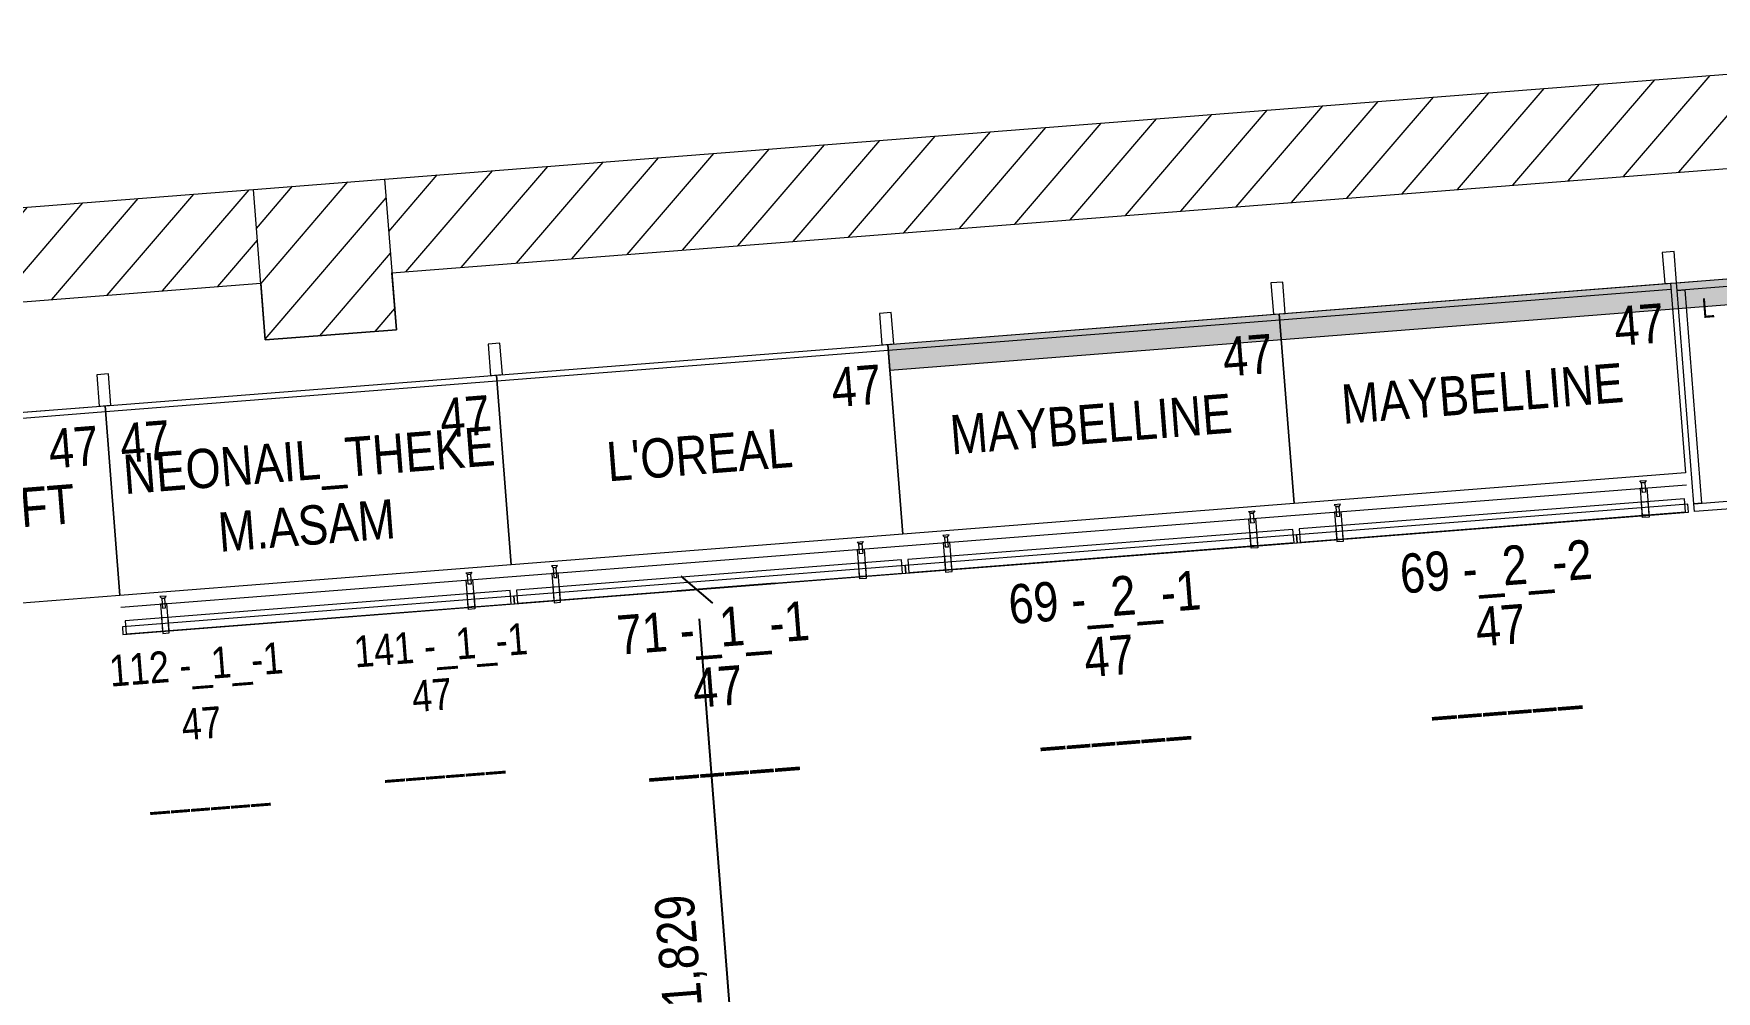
# Model space of a CAD drawing. Header units: millimetres. Extents: x 1954135 to 2038297, y 1349223 to 1397094.
# Drawn here: x 1983225 to 1987511, y 1383388 to 1385829 of the extents above; entities that cross this region are included whole.
import ezdxf
from ezdxf.enums import TextEntityAlignment as Align

# ---------------------------------------------------------------- set-up
doc = ezdxf.new("R2010")
doc.units = ezdxf.units.MM
doc.header["$MEASUREMENT"] = 0
doc.layers.get('Defpoints').update_dxf_attribs({"lineweight": 0})
for name, color, linetype, lineweight in [('01_Grundriss (Construction)', 7, 'Continuous', 0), ('10_Einrichtung', 7, 'Continuous', 0), ('10_Einrichtung (Construction)', 7, 'Continuous', 0), ('12_Deko', 7, 'Continuous', 0), ('20_Sortimentierung', 7, 'Continuous', 0), ('21_Modulnummer', 7, 'Continuous', 0), ('TXT Schrift allgemein', 7, 'Continuous', 13)]:
    doc.layers.add(name, color=color, linetype=linetype, lineweight=lineweight)
doc.styles.add('Rossmann', font='ARIALN.TTF', dxfattribs={"height": 100})
doc.styles.add('Style-Arial Narrow', font='ARIALN.TTF')
doc.dimstyles.new('Rossmann', dxfattribs={"dimtxt": 100, "dimasz": 75, "dimexe": 50, "dimexo": 0.0625, "dimgap": 50, "dimtad": 1, "dimdec": 3, "dimlfac": 0.001, "dimzin": 3, "dimtxsty": 'Rossmann', "dimcen": 0, "dimadec": 3, "dimazin": 0, "dimtfac": 1, "dimtdec": 0, "dimtofl": 0, "dimtmove": 0, "dimatfit": 1, "dimfxl": 200, "dimfxlon": 1, "dimfrac": 2, "dimtolj": 1, "dimtzin": 3, "dimarcsym": 0})

# ---------------------------------------------------------------- blocks, each defined once
blk = doc.blocks.new('_Oblique-1')
at = {"color": 0, "linetype": 'ByBlock', "lineweight": -2}
blk.add_line((0.5, 0.5), (-0.5, -0.5), dxfattribs=at)
blk = doc.blocks.new('*D373')
at = {"layer": '10_Einrichtung', "color": 0, "linetype": 'ByBlock', "lineweight": -2, "transparency": 16777216}
for p, q in [((1985113.7, 1384427.5), (1984864.5, 1384408)), ((1985256.4, 1382604.1), (1985007.2, 1382584.5))]:
    blk.add_line(p, q, dxfattribs=at)
at = {"layer": '10_Einrichtung', "color": 0, "linetype": 'Continuous', "lineweight": -2, "transparency": 16777216}
blk.add_line((1984920.2, 1384337.1), (1985051.2, 1382663.2), dxfattribs=at)
at = {"layer": 'Defpoints', "color": 0, "linetype": 'Continuous', "lineweight": 0, "transparency": 16777216}
for p in [(1985446.6, 1384453.5), (1985460.6, 1382620), (1985057, 1382588.4)]:
    blk.add_point(p, dxfattribs=at)
at = {"layer": '10_Einrichtung', "color": 0, "linetype": 'Continuous', "lineweight": -2, "transparency": 16777216, "xscale": 75, "yscale": 75, "zscale": 75}
for p, rotation in [((1984914.3, 1384411.9), 94.47537400066294), ((1985057, 1382588.4), 274.475374000663)]:
    blk.add_blockref('_Oblique-1', p, dxfattribs=dict(at, rotation=rotation))
at = {"layer": '10_Einrichtung', "color": 0, "linetype": 'Continuous', "lineweight": 0, "transparency": 16777216, "insert": (1984875.9, 1383491.6), "char_height": 100, "attachment_point": 5, "rotation": 94.4754, "style": 'Style-Arial Narrow'}
blk.add_mtext('\\A1;1,829', dxfattribs=at)
blk = doc.blocks.new('*U1314')
at = {"layer": '10_Einrichtung', "color": 7, "linetype": 'Continuous', "lineweight": 0}
blk.add_line((-500, 187.5), (500, 187.5), dxfattribs=at)
at = {"layer": '10_Einrichtung', "color": 7, "linetype": 'Continuous', "lineweight": 0, "flags": 128}
for points in [[(-485, 282.5), (-515, 282.5), (-515, 202.5), (-485, 202.5)], [(515, 282.5), (485, 282.5), (485, 202.5), (515, 202.5)], [(-500, 202.5), (500, 202.5), (500, -282.5), (-500, -282.5)]]:
    blk.add_lwpolyline(points, close=True, dxfattribs=at)
at = {"layer": '10_Einrichtung (Construction)', "color": 3, "linetype": 'Continuous', "lineweight": 0}
for p, q in [((-500, 202.5), (-500, -282.5)), ((500, 202.5), (500, -282.5))]:
    blk.add_line(p, q, dxfattribs=at)
at = {"layer": '10_Einrichtung (Construction)', "color": 5, "linetype": 'Continuous', "lineweight": 0}
blk.add_line((-500, 202.5), (500, 202.5), dxfattribs=at)
at = {"layer": '10_Einrichtung', "color": 7, "linetype": 'Continuous', "lineweight": 0, "style": 'Rossmann'}
blk.add_text('47', height=100, dxfattribs=at).set_placement((411.7, 103.6), align=Align.MIDDLE_CENTER)
blk = doc.blocks.new('R1 47_180')
at = {"layer": '10_Einrichtung', "color": 7, "linetype": 'Continuous', "lineweight": 0}
blk.add_blockref('*U1314', (500, -242.5), dxfattribs=at)
blk = doc.blocks.new('I1 47_180')
at = {"layer": '10_Einrichtung', "color": 7, "linetype": 'Continuous', "lineweight": 0}
blk.add_blockref('R1 47_180', (0, 0), dxfattribs=at)
at = {"layer": '20_Sortimentierung', "color": 7, "linetype": 'Continuous', "lineweight": 0, "style": 'Style-Arial Narrow'}
blk.add_attdef('I1 47_180_0', text='', height=100, dxfattribs=at).set_placement((500, -282.5), align=Align.MIDDLE_CENTER)
at = {"layer": '21_Modulnummer', "color": 7, "linetype": 'Continuous', "lineweight": 0, "insert": (500, -575), "char_height": 100, "attachment_point": 2, "line_spacing_factor": 0.6, "style": 'Style-Arial Narrow'}
blk.add_mtext('54 -_4_-1', dxfattribs=at)
at = {"layer": '21_Modulnummer', "color": 251, "linetype": 'Continuous', "lineweight": 0, "style": 'Style-Arial Narrow'}
blk.add_attdef('I1 47_180_0', text='', height=100, dxfattribs=at).set_placement((500, -725), align=Align.TOP_CENTER)
at = {"layer": '21_Modulnummer', "color": 5, "linetype": 'Continuous', "lineweight": 0, "style": 'Style-Arial Narrow'}
blk.add_attdef('I1 47_180_0', text='', height=100, dxfattribs=at).set_placement((500, -875), align=Align.TOP_CENTER)
blk = doc.blocks.new('*U1374')
at = {"layer": '10_Einrichtung', "color": 7, "linetype": 'Continuous', "lineweight": 0}
blk.add_line((-500, 187.5), (500, 187.5), dxfattribs=at)
at = {"layer": '10_Einrichtung', "color": 7, "linetype": 'Continuous', "lineweight": 0, "flags": 128}
for points in [[(-485, 282.5), (-515, 282.5), (-515, 202.5), (-485, 202.5)], [(515, 282.5), (485, 282.5), (485, 202.5), (515, 202.5)], [(-500, 202.5), (500, 202.5), (500, -282.5), (-500, -282.5)]]:
    blk.add_lwpolyline(points, close=True, dxfattribs=at)
at = {"layer": '10_Einrichtung (Construction)', "color": 3, "linetype": 'Continuous', "lineweight": 0}
for p, q in [((-500, 202.5), (-500, -282.5)), ((500, 202.5), (500, -282.5))]:
    blk.add_line(p, q, dxfattribs=at)
at = {"layer": '10_Einrichtung (Construction)', "color": 5, "linetype": 'Continuous', "lineweight": 0}
blk.add_line((-500, 202.5), (500, 202.5), dxfattribs=at)
at = {"layer": '10_Einrichtung', "color": 7, "linetype": 'Continuous', "lineweight": 0, "style": 'Rossmann'}
blk.add_text('47', height=100, dxfattribs=at).set_placement((411.7, 103.6), align=Align.MIDDLE_CENTER)
blk = doc.blocks.new('R1 47_189')
at = {"layer": '10_Einrichtung', "color": 7, "linetype": 'Continuous', "lineweight": 0}
blk.add_blockref('*U1374', (500, -242.5), dxfattribs=at)
blk = doc.blocks.new('I1 47_189')
at = {"layer": '10_Einrichtung', "color": 7, "linetype": 'Continuous', "lineweight": 0}
blk.add_blockref('R1 47_189', (0, 0), dxfattribs=at)
at = {"layer": '20_Sortimentierung', "color": 7, "linetype": 'Continuous', "lineweight": 0, "style": 'Style-Arial Narrow'}
blk.add_attdef('I1 47_189_0', text='', height=100, dxfattribs=at).set_placement((500, -282.5), align=Align.MIDDLE_CENTER)
at = {"layer": '21_Modulnummer', "color": 7, "linetype": 'Continuous', "lineweight": 0, "insert": (500, -675), "char_height": 100, "attachment_point": 2, "line_spacing_factor": 0.6, "style": 'Style-Arial Narrow'}
blk.add_mtext('71 -_1_-1', dxfattribs=at)
at = {"layer": '21_Modulnummer', "color": 251, "linetype": 'Continuous', "lineweight": 0, "style": 'Style-Arial Narrow'}
blk.add_attdef('I1 47_189_0', text='', height=100, dxfattribs=at).set_placement((500, -825), align=Align.TOP_CENTER)
at = {"layer": '21_Modulnummer', "color": 5, "linetype": 'Continuous', "lineweight": 0, "style": 'Style-Arial Narrow'}
blk.add_attdef('I1 47_189_0', text='', height=100, dxfattribs=at).set_placement((500, -975), align=Align.TOP_CENTER)
blk = doc.blocks.new('*U1377')
at = {"layer": '10_Einrichtung', "color": 7, "linetype": 'Continuous', "lineweight": 0}
blk.add_line((-500, 187.5), (500, 187.5), dxfattribs=at)
at = {"layer": '10_Einrichtung', "color": 7, "linetype": 'Continuous', "lineweight": 0, "flags": 128}
for points in [[(-485, 282.5), (-515, 282.5), (-515, 202.5), (-485, 202.5)], [(515, 282.5), (485, 282.5), (485, 202.5), (515, 202.5)], [(-500, 202.5), (500, 202.5), (500, -282.5), (-500, -282.5)]]:
    blk.add_lwpolyline(points, close=True, dxfattribs=at)
at = {"layer": '10_Einrichtung (Construction)', "color": 3, "linetype": 'Continuous', "lineweight": 0}
for p, q in [((-500, 202.5), (-500, -282.5)), ((500, 202.5), (500, -282.5))]:
    blk.add_line(p, q, dxfattribs=at)
at = {"layer": '10_Einrichtung (Construction)', "color": 5, "linetype": 'Continuous', "lineweight": 0}
blk.add_line((-500, 202.5), (500, 202.5), dxfattribs=at)
at = {"layer": '10_Einrichtung', "color": 7, "linetype": 'Continuous', "lineweight": 0, "style": 'Rossmann'}
blk.add_text('47', height=100, dxfattribs=at).set_placement((411.7, 103.6), align=Align.MIDDLE_CENTER)
blk = doc.blocks.new('R1 47_190')
at = {"layer": '10_Einrichtung', "color": 7, "linetype": 'Continuous', "lineweight": 0}
blk.add_blockref('*U1377', (500, -242.5), dxfattribs=at)
blk = doc.blocks.new('I1 47_190')
at = {"layer": '10_Einrichtung', "color": 7, "linetype": 'Continuous', "lineweight": 0}
blk.add_blockref('R1 47_190', (0, 0), dxfattribs=at)
at = {"layer": '20_Sortimentierung', "color": 7, "linetype": 'Continuous', "lineweight": 0, "style": 'Style-Arial Narrow'}
blk.add_attdef('I1 47_190_0', text='', height=100, dxfattribs=at).set_placement((500, -282.5), align=Align.MIDDLE_CENTER)
at = {"layer": '21_Modulnummer', "color": 7, "linetype": 'Continuous', "lineweight": 0, "insert": (500, -675), "char_height": 100, "attachment_point": 2, "line_spacing_factor": 0.6, "style": 'Style-Arial Narrow'}
blk.add_mtext('69 -_2_-1', dxfattribs=at)
at = {"layer": '21_Modulnummer', "color": 251, "linetype": 'Continuous', "lineweight": 0, "style": 'Style-Arial Narrow'}
blk.add_attdef('I1 47_190_0', text='', height=100, dxfattribs=at).set_placement((500, -825), align=Align.TOP_CENTER)
at = {"layer": '21_Modulnummer', "color": 5, "linetype": 'Continuous', "lineweight": 0, "style": 'Style-Arial Narrow'}
blk.add_attdef('I1 47_190_0', text='', height=100, dxfattribs=at).set_placement((500, -975), align=Align.TOP_CENTER)
blk = doc.blocks.new('*U1380')
at = {"layer": '10_Einrichtung', "color": 7, "linetype": 'Continuous', "lineweight": 0}
blk.add_line((-500, 187.5), (500, 187.5), dxfattribs=at)
at = {"layer": '10_Einrichtung', "color": 7, "linetype": 'Continuous', "lineweight": 0, "flags": 128}
for points in [[(-485, 282.5), (-515, 282.5), (-515, 202.5), (-485, 202.5)], [(515, 282.5), (485, 282.5), (485, 202.5), (515, 202.5)], [(-500, 202.5), (500, 202.5), (500, -282.5), (-500, -282.5)]]:
    blk.add_lwpolyline(points, close=True, dxfattribs=at)
at = {"layer": '10_Einrichtung (Construction)', "color": 3, "linetype": 'Continuous', "lineweight": 0}
for p, q in [((-500, 202.5), (-500, -282.5)), ((500, 202.5), (500, -282.5))]:
    blk.add_line(p, q, dxfattribs=at)
at = {"layer": '10_Einrichtung (Construction)', "color": 5, "linetype": 'Continuous', "lineweight": 0}
blk.add_line((-500, 202.5), (500, 202.5), dxfattribs=at)
at = {"layer": '10_Einrichtung', "color": 7, "linetype": 'Continuous', "lineweight": 0, "style": 'Rossmann'}
blk.add_text('47', height=100, dxfattribs=at).set_placement((411.7, 103.6), align=Align.MIDDLE_CENTER)
blk = doc.blocks.new('R1 47_191')
at = {"layer": '10_Einrichtung', "color": 7, "linetype": 'Continuous', "lineweight": 0}
blk.add_blockref('*U1380', (500, -242.5), dxfattribs=at)
blk = doc.blocks.new('I1 47_191')
at = {"layer": '10_Einrichtung', "color": 7, "linetype": 'Continuous', "lineweight": 0}
blk.add_blockref('R1 47_191', (0, 0), dxfattribs=at)
at = {"layer": '20_Sortimentierung', "color": 7, "linetype": 'Continuous', "lineweight": 0, "style": 'Style-Arial Narrow'}
blk.add_attdef('I1 47_191_0', text='', height=100, dxfattribs=at).set_placement((500, -282.5), align=Align.MIDDLE_CENTER)
at = {"layer": '21_Modulnummer', "color": 7, "linetype": 'Continuous', "lineweight": 0, "insert": (500, -675), "char_height": 100, "attachment_point": 2, "line_spacing_factor": 0.6, "style": 'Style-Arial Narrow'}
blk.add_mtext('69 -_2_-2', dxfattribs=at)
at = {"layer": '21_Modulnummer', "color": 251, "linetype": 'Continuous', "lineweight": 0, "style": 'Style-Arial Narrow'}
blk.add_attdef('I1 47_191_0', text='', height=100, dxfattribs=at).set_placement((500, -825), align=Align.TOP_CENTER)
at = {"layer": '21_Modulnummer', "color": 5, "linetype": 'Continuous', "lineweight": 0, "style": 'Style-Arial Narrow'}
blk.add_attdef('I1 47_191_0', text='', height=100, dxfattribs=at).set_placement((500, -975), align=Align.TOP_CENTER)
blk = doc.blocks.new('*U1401')
at = {"layer": '10_Einrichtung', "color": 11, "linetype": 'Continuous', "lineweight": 13, "flags": 128}
for points in [[(75, 272.5), (-75, 272.5), (-75, 292.5), (75, 292.5)], [(-75, -272.5), (-75, 272.5), (-55, 272.5), (-55, -272.5)], [(55, -272.5), (55, 272.5), (75, 272.5), (75, -272.5)], [(75, -292.5), (-75, -292.5), (-75, -272.5), (75, -272.5)]]:
    blk.add_lwpolyline(points, close=True, dxfattribs=at)
blk = doc.blocks.new('*U1402')
at = {"layer": '10_Einrichtung', "color": 7, "linetype": 'Continuous', "lineweight": 0, "flags": 128}
for points in [[(-105, -40), (-75, -40), (-75, 40), (-105, 40)], [(75, -40), (105, -40), (105, 40), (75, 40)]]:
    blk.add_lwpolyline(points, close=True, dxfattribs=at)
blk = doc.blocks.new('Theken links Anker')
at = {"layer": '10_Einrichtung', "color": 11, "linetype": 'Continuous', "lineweight": 13}
blk.add_blockref('*U1401', (0, 40), dxfattribs=at)
at = {"layer": '10_Einrichtung', "color": 7, "linetype": 'Continuous', "lineweight": 0}
blk.add_blockref('*U1402', (0, -292.5), dxfattribs=at)
blk = doc.blocks.new('Thl-A-i')
at = {"layer": '10_Einrichtung', "color": 11, "linetype": 'Continuous', "lineweight": 13}
blk.add_blockref('Theken links Anker', (90, 292.5), dxfattribs=at)
at = {"layer": '10_Einrichtung', "color": 7, "linetype": 'Continuous', "style": 'Style-Arial Narrow'}
blk.add_text('L', height=50, rotation=180, dxfattribs=at).set_placement((90, 85), align=Align.TOP_CENTER)
blk = doc.blocks.new('*U1412')
at = {"layer": '10_Einrichtung', "lineweight": 0, "ltscale": 0.01, "flags": 128}
for points in [[(-398.5, 47), (-394.5, 42), (-386.5, 42), (-382.5, 47)], [(398.5, 47), (394.5, 42), (386.5, 42), (382.5, 47)], [(-398.75, 28), (-398.75, -47), (-382.25, -47), (-382.25, 28)], [(-394.5, 42), (-394.5, 17), (-386.5, 17), (-386.5, 42)], [(398.75, 28), (398.75, -47), (382.25, -47), (382.25, 28)], [(394.5, 42), (394.5, 17), (386.5, 17), (386.5, 42)], [(-492, -41), (492, -41), (492, -7.3), (-492, -7.3)], [(-398.75, -7.3), (-398.75, -41), (-382.25, -41), (-382.25, -7.3)], [(398.75, -7.3), (398.75, -41), (382.25, -41), (382.25, -7.3)]]:
    blk.add_lwpolyline(points, close=True, dxfattribs=at)
blk = doc.blocks.new('*U1411')
at = {"layer": '10_Einrichtung', "color": 7, "linetype": 'Continuous', "lineweight": 0}
blk.add_line((-500, 28), (500, 28), dxfattribs=at)
at = {"layer": '10_Einrichtung', "lineweight": 0, "ltscale": 0.01}
blk.add_blockref('*U1412', (0, 0), dxfattribs=at)
blk = doc.blocks.new('*U1424')
at = {"layer": '10_Einrichtung', "color": 7, "linetype": 'Continuous', "lineweight": 0}
blk.add_line((-500, 187.5), (500, 187.5), dxfattribs=at)
at = {"layer": '10_Einrichtung', "color": 7, "linetype": 'Continuous', "lineweight": 0, "flags": 128}
for points in [[(-485, 282.5), (-515, 282.5), (-515, 202.5), (-485, 202.5)], [(515, 282.5), (485, 282.5), (485, 202.5), (515, 202.5)], [(-500, 202.5), (500, 202.5), (500, -282.5), (-500, -282.5)]]:
    blk.add_lwpolyline(points, close=True, dxfattribs=at)
at = {"layer": '10_Einrichtung (Construction)', "color": 3, "linetype": 'Continuous', "lineweight": 0}
for p, q in [((-500, 202.5), (-500, -282.5)), ((500, 202.5), (500, -282.5))]:
    blk.add_line(p, q, dxfattribs=at)
at = {"layer": '10_Einrichtung (Construction)', "color": 5, "linetype": 'Continuous', "lineweight": 0}
blk.add_line((-500, 202.5), (500, 202.5), dxfattribs=at)
at = {"layer": '10_Einrichtung', "color": 7, "linetype": 'Continuous', "lineweight": 0, "style": 'Rossmann'}
blk.add_text('47', height=100, dxfattribs=at).set_placement((411.7, 103.6), align=Align.MIDDLE_CENTER)
blk = doc.blocks.new('R1 47_202')
at = {"layer": '10_Einrichtung', "color": 7, "linetype": 'Continuous', "lineweight": 0}
blk.add_blockref('*U1424', (500, -242.5), dxfattribs=at)
blk = doc.blocks.new('I1 47_202')
at = {"layer": '10_Einrichtung', "color": 7, "linetype": 'Continuous', "lineweight": 0}
blk.add_blockref('R1 47_202', (0, 0), dxfattribs=at)
at = {"layer": '20_Sortimentierung', "color": 7, "linetype": 'Continuous', "lineweight": 0, "style": 'Style-Arial Narrow'}
blk.add_attdef('I1 47_202_0', text='', height=100, dxfattribs=at).set_placement((488.2, -384.3), align=Align.MIDDLE_CENTER)
at = {"layer": '21_Modulnummer', "color": 7, "linetype": 'Continuous', "lineweight": 0, "insert": (179.7, -675), "char_height": 80, "attachment_point": 2, "line_spacing_factor": 0.6, "style": 'Style-Arial Narrow'}
blk.add_mtext('112 -_1_-1', dxfattribs=at)
at = {"layer": '21_Modulnummer', "color": 7, "linetype": 'Continuous', "lineweight": 0, "style": 'Style-Arial Narrow'}
for p in [(181.7, -825.9), (187.7, -985.8)]:
    blk.add_attdef('I1 47_202_0', text='', height=80, dxfattribs=at).set_placement(p, align=Align.TOP_CENTER)
blk = doc.blocks.new('*U1427')
at = {"layer": '10_Einrichtung', "color": 7, "linetype": 'Continuous', "lineweight": 0}
blk.add_line((-500, 187.5), (500, 187.5), dxfattribs=at)
at = {"layer": '10_Einrichtung', "color": 7, "linetype": 'Continuous', "lineweight": 0, "flags": 128}
for points in [[(-485, 282.5), (-515, 282.5), (-515, 202.5), (-485, 202.5)], [(515, 282.5), (485, 282.5), (485, 202.5), (515, 202.5)], [(-500, 202.5), (500, 202.5), (500, -282.5), (-500, -282.5)]]:
    blk.add_lwpolyline(points, close=True, dxfattribs=at)
at = {"layer": '10_Einrichtung (Construction)', "color": 3, "linetype": 'Continuous', "lineweight": 0}
for p, q in [((-500, 202.5), (-500, -282.5)), ((500, 202.5), (500, -282.5))]:
    blk.add_line(p, q, dxfattribs=at)
at = {"layer": '10_Einrichtung (Construction)', "color": 5, "linetype": 'Continuous', "lineweight": 0}
blk.add_line((-500, 202.5), (500, 202.5), dxfattribs=at)
at = {"layer": '10_Einrichtung', "color": 7, "linetype": 'Continuous', "lineweight": 0, "style": 'Rossmann'}
blk.add_text('47', height=100, dxfattribs=at).set_placement((-405.6, 103.6), align=Align.MIDDLE_CENTER)
blk = doc.blocks.new('R1 47_203')
at = {"layer": '10_Einrichtung', "color": 7, "linetype": 'Continuous', "lineweight": 0}
blk.add_blockref('*U1427', (500, -242.5), dxfattribs=at)
blk = doc.blocks.new('I1 47_203')
at = {"layer": '10_Einrichtung', "color": 7, "linetype": 'Continuous', "lineweight": 0}
blk.add_blockref('R1 47_203', (0, 0), dxfattribs=at)
at = {"layer": '20_Sortimentierung', "color": 7, "linetype": 'Continuous', "lineweight": 0, "style": 'Style-Arial Narrow'}
blk.add_attdef('I1 47_203_0', text='', height=100, dxfattribs=at).set_placement((506.8, -218.9), align=Align.MIDDLE_CENTER)
at = {"layer": '21_Modulnummer', "color": 7, "linetype": 'Continuous', "lineweight": 0, "insert": (804.7, -675), "char_height": 80, "attachment_point": 2, "line_spacing_factor": 0.6, "style": 'Style-Arial Narrow'}
blk.add_mtext('141 -_1_-1', dxfattribs=at)
at = {"layer": '21_Modulnummer', "color": 7, "linetype": 'Continuous', "lineweight": 0, "style": 'Style-Arial Narrow'}
for p in [(772.6, -800.1), (790.4, -950.9)]:
    blk.add_attdef('I1 47_203_0', text='', height=80, dxfattribs=at).set_placement(p, align=Align.TOP_CENTER)

msp = doc.modelspace()

# ---------------------------------------------------------------- hatches: boundary and pattern name
at = {"layer": '01_Grundriss (Construction)', "linetype": 'Continuous', "lineweight": 0}
h = msp.add_hatch(dxfattribs=at)
h.set_pattern_fill('HATCH', style=0, pattern_type=2)
h.set_pattern_definition([(49.4754, (1983923.08, 1384313.44), (-76.0127, 64.9775), [])])
h.paths.add_polyline_path([(1984137.8665, 1385218.7424), (1988873.3836, 1385589.3878), (1988854.6562, 1385828.656), (1984119.1392, 1385458.0106)], flags=0)
h = msp.add_hatch(dxfattribs=at)
h.set_pattern_fill('HATCH', style=0, pattern_type=2)
h.set_pattern_definition([(49.475, (1984070.28, 1385502.96), (-76.013, 64.977), [])])
h.paths.add_polyline_path([(1983785.1606, 1385431.8703), (1984119.1392, 1385458.0106), (1984149.181, 1385074.1845), (1983815.2024, 1385048.0442)], flags=0)
h = msp.add_hatch(dxfattribs=at)
h.set_pattern_fill('HATCH', style=0, pattern_type=2)
h.set_pattern_definition([(49.4754, (1981253.89, 1384022.23), (-76.0127, 64.9775), [])])
h.paths.add_polyline_path([(1978938.7672, 1384811.8127), (1983803.8879, 1385192.6021), (1983785.1606, 1385431.8703), (1978920.0399, 1385051.081)], flags=0)

# ---------------------------------------------------------------- linework, layer by layer
at = {"layer": '01_Grundriss (Construction)', "lineweight": 0}
for p, q in [((1984119.1392, 1385458.0106), (1988854.6562, 1385828.656)), ((1984137.8665, 1385218.7424), (1988873.3836, 1385589.3878)), ((1978920.0399, 1385051.081), (1983785.1606, 1385431.8703)), ((1978938.7672, 1384811.8127), (1983803.8879, 1385192.6021))]:
    msp.add_line(p, q, dxfattribs=at)
at = {"layer": '01_Grundriss (Construction)', "color": 7, "linetype": 'Continuous', "lineweight": 0}
for p, q in [((1984137.8665, 1385218.7424), (1988873.3836, 1385589.3878)), ((1978938.7672, 1384811.8127), (1983803.8879, 1385192.6021)), ((1979596.7549, 1384863.3129), (1983803.8879, 1385192.6021)), ((1983803.8879, 1385192.6021), (1983815.2024, 1385048.0442)), ((1984149.181, 1385074.1845), (1984137.8665, 1385218.7424)), ((1983815.2024, 1385048.0442), (1984149.181, 1385074.1845))]:
    msp.add_line(p, q, dxfattribs=at)
at = {"layer": '01_Grundriss (Construction)', "color": 7, "linetype": 'Continuous', "lineweight": 0, "flags": 128}
msp.add_lwpolyline([(1983785.1606, 1385431.8703), (1984119.1392, 1385458.0106), (1984149.181, 1385074.1845), (1983815.2024, 1385048.0442)], close=True, dxfattribs=at)
at = {"layer": '10_Einrichtung', "color": 11, "linetype": 'Continuous', "lineweight": 13, "true_color": 0xff7f50, "flags": 128}
for points in [[(1986443.5179, 1384531.5585), (1987440.4689, 1384609.5891), (1987438.9083, 1384629.5281), (1986441.9573, 1384551.4975)], [(1985446.5669, 1384453.5279), (1986443.5179, 1384531.5585), (1986441.9573, 1384551.4975), (1985445.0063, 1384473.4669)], [(1984449.616, 1384375.4973), (1985446.5669, 1384453.5279), (1985445.0063, 1384473.4669), (1984448.0554, 1384395.4363)], [(1983452.665, 1384297.4667), (1984449.616, 1384375.4973), (1984448.0554, 1384395.4363), (1983451.1044, 1384317.4057)]]:
    msp.add_lwpolyline(points, close=True, dxfattribs=at)
at = {"layer": '12_Deko', "color": 11, "linetype": 'Continuous', "true_color": 0xff7f50, "transparency": 33554636, "flags": 128}
msp.add_lwpolyline([(1985400.919, 1385036.7442), (1994732.3801, 1385767.1107), (1994737.577, 1385700.7125), (1985406.116, 1384970.346)], close=True, dxfattribs=at)
at = {"layer": '12_Deko', "color": 11, "linetype": 'Continuous', "true_color": 0xff7f50, "transparency": 33554636}
msp.add_solid([(1985400.919, 1385036.7442), (1994732.3801, 1385767.1107), (1985406.116, 1384970.346), (1994737.577, 1385700.7125)], dxfattribs=at)

# ---------------------------------------------------------------- block references
at = {"layer": '10_Einrichtung', "color": 11, "linetype": 'Continuous', "lineweight": 13, "true_color": 0xff7f50, "rotation": 184.4753740006587}
msp.add_blockref('Thl-A-i', (1987571.1509, 1385246.729), dxfattribs=at)
at = {"layer": '10_Einrichtung', "lineweight": 0, "ltscale": 0.01, "rotation": 4.475374000658773}
for p in [(1986938.7157, 1384612.4453), (1985941.7647, 1384534.4147), (1984944.8138, 1384456.3841), (1983947.8628, 1384378.3535)]:
    msp.add_blockref('*U1411', p, dxfattribs=at)
at = {"layer": 'TXT Schrift allgemein'}
ref = msp.add_blockref('I1 47_191', (1986394.7488, 1385154.6529), dxfattribs=dict(at, rotation=4.475374000658773))
ref.add_attrib('I1 47_191_0', '47', dxfattribs={"layer": '21_Modulnummer', "color": 251, "linetype": 'Continuous', "lineweight": 0, "height": 100, "rotation": 4.475374, "style": 'Style-Arial Narrow'}).set_placement((1986957.5995, 1384371.1836), align=Align.TOP_CENTER)
ref.add_attrib('I1 47_191_0', 'MAYBELLINE', dxfattribs={"layer": '20_Sortimentierung', "color": 7, "linetype": 'Continuous', "lineweight": 0, "height": 100, "rotation": 4.475374, "style": 'Style-Arial Narrow'}).set_placement((1986915.2679, 1384912.0295), align=Align.MIDDLE_CENTER)
ref.add_attrib('I1 47_191_0', '______', dxfattribs={"layer": '21_Modulnummer', "color": 5, "linetype": 'Continuous', "lineweight": 0, "height": 100, "rotation": 4.475374, "style": 'Style-Arial Narrow'}).set_placement((1986969.3041, 1384221.641), align=Align.TOP_CENTER)
ref = msp.add_blockref('I1 47_190', (1985397.7978, 1385076.6222), dxfattribs=dict(at, rotation=4.475374000658773))
ref.add_attrib('I1 47_190_0', '47', dxfattribs={"layer": '21_Modulnummer', "color": 251, "linetype": 'Continuous', "lineweight": 0, "height": 100, "rotation": 4.475374, "style": 'Style-Arial Narrow'}).set_placement((1985960.6485, 1384293.153), align=Align.TOP_CENTER)
ref.add_attrib('I1 47_190_0', 'MAYBELLINE', dxfattribs={"layer": '20_Sortimentierung', "color": 7, "linetype": 'Continuous', "lineweight": 0, "height": 100, "rotation": 4.475374, "style": 'Style-Arial Narrow'}).set_placement((1985918.3169, 1384833.9989), align=Align.MIDDLE_CENTER)
ref.add_attrib('I1 47_190_0', '______', dxfattribs={"layer": '21_Modulnummer', "color": 5, "linetype": 'Continuous', "lineweight": 0, "height": 100, "rotation": 4.475374, "style": 'Style-Arial Narrow'}).set_placement((1985972.3531, 1384143.6104), align=Align.TOP_CENTER)
ref = msp.add_blockref('I1 47_189', (1984400.8468, 1384998.5916), dxfattribs=dict(at, rotation=4.475374000658773))
ref.add_attrib('I1 47_189_0', '47', dxfattribs={"layer": '21_Modulnummer', "color": 251, "linetype": 'Continuous', "lineweight": 0, "height": 100, "rotation": 4.475374, "style": 'Style-Arial Narrow'}).set_placement((1984963.6976, 1384215.1224), align=Align.TOP_CENTER)
ref.add_attrib('I1 47_189_0', "L'OREAL", dxfattribs={"layer": '20_Sortimentierung', "color": 7, "linetype": 'Continuous', "lineweight": 0, "height": 100, "rotation": 4.475374, "style": 'Style-Arial Narrow'}).set_placement((1984921.366, 1384755.9683), align=Align.MIDDLE_CENTER)
ref.add_attrib('I1 47_189_0', '______', dxfattribs={"layer": '21_Modulnummer', "color": 5, "linetype": 'Continuous', "lineweight": 0, "height": 100, "rotation": 4.475374, "style": 'Style-Arial Narrow'}).set_placement((1984975.4022, 1384065.5798), align=Align.TOP_CENTER)
ref = msp.add_blockref('I1 47_202', (1983403.8959, 1384920.561), dxfattribs=dict(at, rotation=4.475374000658773))
ref.add_attrib('I1 47_202_0', '47', dxfattribs={"layer": '21_Modulnummer', "color": 7, "linetype": 'Continuous', "lineweight": 0, "height": 80, "rotation": 4.475374, "style": 'Style-Arial Narrow'}).set_placement((1983649.4919, 1384111.3969), align=Align.TOP_CENTER)
ref.add_attrib('I1 47_202_0', 'M.ASAM', dxfattribs={"layer": '20_Sortimentierung', "color": 7, "linetype": 'Continuous', "lineweight": 0, "height": 100, "rotation": 4.475374, "style": 'Style-Arial Narrow'}).set_placement((1983920.5657, 1384575.5082), align=Align.MIDDLE_CENTER)
ref.add_attrib('I1 47_202_0', '______', dxfattribs={"layer": '21_Modulnummer', "color": 7, "linetype": 'Continuous', "lineweight": 0, "height": 80, "rotation": 4.475374, "style": 'Style-Arial Narrow'}).set_placement((1983667.9057, 1383952.3938), align=Align.TOP_CENTER)
ref = msp.add_blockref('I1 47_203', (1983403.8959, 1384920.561), dxfattribs=dict(at, rotation=4.475374000658773))
ref.add_attrib('I1 47_203_0', '47', dxfattribs={"layer": '21_Modulnummer', "color": 7, "linetype": 'Continuous', "lineweight": 0, "height": 80, "rotation": 4.475374, "style": 'Style-Arial Narrow'}).set_placement((1984236.5598, 1384183.2303), align=Align.TOP_CENTER)
ref.add_attrib('I1 47_203_0', 'NEONAIL_THEKE', dxfattribs={"layer": '20_Sortimentierung', "color": 7, "linetype": 'Continuous', "lineweight": 0, "height": 100, "rotation": 4.475374, "style": 'Style-Arial Narrow'}).set_placement((1983926.2284, 1384741.9225), align=Align.MIDDLE_CENTER)
ref.add_attrib('I1 47_203_0', '______', dxfattribs={"layer": '21_Modulnummer', "color": 7, "linetype": 'Continuous', "lineweight": 0, "height": 80, "rotation": 4.475374, "style": 'Style-Arial Narrow'}).set_placement((1984266.1287, 1384034.2223), align=Align.TOP_CENTER)
ref = msp.add_blockref('I1 47_180', (1982406.9449, 1384842.5304), dxfattribs=dict(at, rotation=4.475374000658773))
ref.add_attrib('I1 47_180_0', '47/37', dxfattribs={"layer": '21_Modulnummer', "color": 251, "linetype": 'Continuous', "lineweight": 0, "height": 100, "rotation": 4.475374, "style": 'Style-Arial Narrow'}).set_placement((1982961.9926, 1384158.7563), align=Align.TOP_CENTER)
ref.add_attrib('I1 47_180_0', 'KONSUMDUFT', dxfattribs={"layer": '20_Sortimentierung', "color": 7, "linetype": 'Continuous', "lineweight": 0, "height": 100, "rotation": 4.475374, "style": 'Style-Arial Narrow'}).set_placement((1982927.464, 1384599.9071), align=Align.MIDDLE_CENTER)
ref.add_attrib('I1 47_180_0', '______', dxfattribs={"layer": '21_Modulnummer', "color": 5, "linetype": 'Continuous', "lineweight": 0, "height": 100, "rotation": 4.475374, "style": 'Style-Arial Narrow'}).set_placement((1982973.6972, 1384009.2136), align=Align.TOP_CENTER)

# ---------------------------------------------------------------- dimensions: what is measured, and where the dimension line sits
at = {"layer": '10_Einrichtung', "linetype": 'Continuous', "lineweight": 0}
dim = msp.add_linear_dim(base=(1985057.0428, 1382588.4464), p1=(1985446.5669, 1384453.5279), p2=(1985460.5519, 1382620.0287), angle=274.475374, dimstyle='Rossmann', override={"dimtxsty": 'Style-Arial Narrow', "dimblk": '_Oblique-1', "dimtdec": 3, "dimfrac": 0}, dxfattribs=at)
dim.commit()
dim.dimension.update_dxf_attribs({"geometry": '*D373', "text_midpoint": (1984875.9239, 1383491.5672)})

doc.saveas('drawing.dxf')
